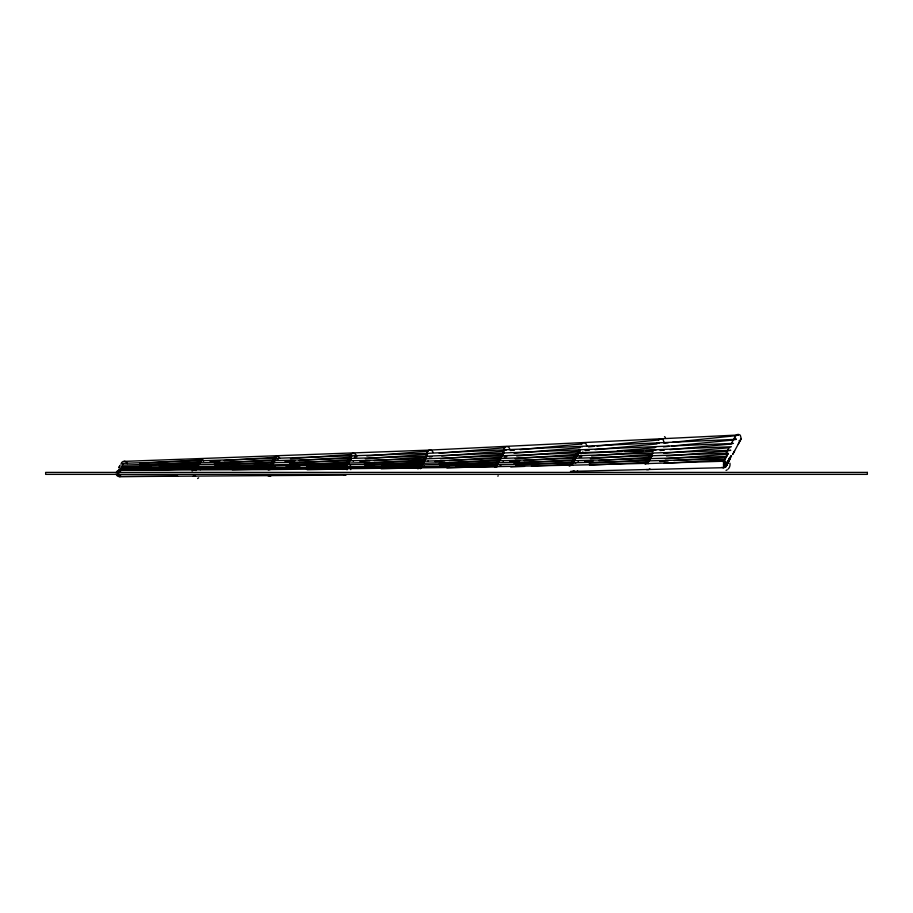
<?xml version="1.0" encoding="UTF-8"?>
<svg xmlns="http://www.w3.org/2000/svg" width="913" height="913" viewBox="0 0 913 913"><rect width="100%" height="100%" fill="white"/><g stroke="black" fill="none" stroke-linecap="round" stroke-linejoin="round"><path stroke-width="1.37" d="M119.42 475.034L119.66 476.46L177.624 476.13M119.375 474.532L119.352 476.609L346.061 475.102M119.306 472.455L119.42 470.012L420.882 466.669L725.413 458.908L727.798 453.293L422.685 463.325L120.025 468.894L120.06 471.77M119.694 475.696L119.694 475.148M724.899 463.564L724.979 465.242L725.618 465.242L724.99 465.31L726.451 462.457M124.122 461.373L429.84 450.086L738.012 435.01M119.375 476.004L120.048 476.54A3.23 3.23 0 0 0 120.927 476.198M570.454 471.382L723.689 467.684L723.507 461.236L727.912 453.373M123.038 464.489L123.072 463.325L428.106 453.293L735.661 439.336M122.057 466.292L122.08 465.128L426.519 456.215L733.47 443.376M581.581 446.605L582.232 446.879M656.504 446.605L656.63 446.697M731.416 446.742L425.093 458.862L121.246 466.669M729.544 450.623L730.777 450.28L423.815 461.236L196.112 466.669L195.222 468.403L197.573 465.185L196.067 465.265L197.573 465.185L196.386 465.242L197.585 465.425L196.98 465.961M654.61 450.223L655.854 450.28L646.096 450.577M350.82 454.446A3.23 3.23 0 0 1 352.372 453.43L353.183 453.43A3.23 3.23 0 0 1 356.447 455.77M652.875 453.293L652.909 453.59M349.223 457.379L351.631 456.523M726.269 457.036L726.851 456.26L726.212 456.751M197.448 460.825A3.23 3.23 0 0 1 197.938 460.026L200.324 458.862L202.629 459.741L201.568 459.068M351.106 456.317L350.158 458.999L347.785 460.026M505.425 450.36L504.296 450.177L506.007 450.28L504.763 450.086L500.004 458.999L498.327 459.399M648.607 461.533L652.202 454.754L649.851 458.999L648.184 459.399M349.656 458.965L350.797 458.908L349.519 461.27L348.367 461.339L350.797 458.908L351.596 456.215M417.926 468.905A3.23 3.23 0 0 1 418.964 468.186L421.521 466.714L427.432 454.754L423.837 461.533M503.656 453.567L502.549 453.384L503.668 453.327L498.726 461.373L497.071 461.807M572.554 463.621L580.326 450.12L573.649 461.373L571.995 461.807M347.75 463.462L350.797 458.908M502.07 456.5L500.952 456.317L502.082 456.26L497.596 463.462L495.2 464.489M576.365 456.352L577.005 456.26L572.519 463.462L570.123 464.489M270.476 468.951L269.837 468.997L276.673 456.215A3.23 3.23 0 0 1 278.99 457.082L279.743 458.315M346.803 465.436L348.971 461.316M420.003 466.805L421.509 466.954L419.158 467.205L421.521 466.714L422.685 463.325L427.158 456.26L424.157 457.379M495.166 466.737L500.644 458.908L499.502 458.965M196.101 466.805L196.74 466.954M270.145 468.403L271.663 466.714L269.312 467.205L271.663 466.714L276.673 456.215L274.299 457.379A3.23 3.23 0 0 0 273.82 458.178M726.246 456.523L345.981 466.965M195.439 468.061L196.067 468.209L175.513 468.814M346.586 466.954L270.362 467.924L271.013 468.209L270.396 468.746M345.308 468.221L343.55 468.46L345.285 467.924L344.715 468.038M270.978 468.905L270.362 467.924L268.627 468.46L271.001 467.97L119.649 469.59L119.671 471.667L119.032 471.074L119.649 470.195M495.827 466.965L269.483 469.59L119.341 470.172L117.549 470.697L116.35 472.249M421.726 465.436L422.342 465.185L419.991 465.664L420.847 465.265M496.649 465.436L499.365 461.27L498.213 461.339M347.785 463.621L349.519 461.27M422.708 463.621L423.815 461.236L424.442 461.522M497.631 463.621L498.236 463.37L494.914 465.664L495.77 465.265M734.611 450.908L732.705 454.4L741.219 438.674L740.329 435.296A3.23 3.23 0 0 0 738.001 434.474L737.248 434.611A3.23 3.23 28.6 0 0 735.695 435.638M273.991 461.533L274.596 461.27L271.572 462.389M498.76 461.533L499.365 461.27M573.684 461.533L574.288 461.27L571.549 465.128L569.278 466.132M723.53 461.533L726.212 456.215M722.012 467.273A3.23 3.23 0 0 0 722.891 467.616C725.367 468.255 727.627 465.459 726.543 463.142L731.062 455.77L728.038 461.362L727.832 460.768M200.324 458.862L197.493 464.226L200.324 458.862L200.951 459.148L200.324 459.399M651.289 456.352L651.928 456.26L649.862 458.862L649.211 461.27L646.187 462.389M425.116 459.171L425.72 459.148M500.039 459.171L500.644 458.908M426.554 456.523L427.158 456.26M501.477 456.523L502.082 456.26M576.4 456.523L577.005 456.26M651.323 456.523L651.928 456.26M728.038 461.362L729.27 458.109L729.476 458.703M428.129 453.59L426.451 453.818L427.295 453.43M577.975 453.59L578.591 453.327L575.589 454.446M579.721 450.383L580.326 450.12L577.952 453.293M729.818 459.136L730.297 458.714L725.458 467.102L731.575 455.918M580.28 456.797L581.01 455.165L581.216 455.77M726.611 465.596L728.072 462.435L726.6 465.516M577.324 471.405L577.587 470.834M738.229 444.186L741.219 438.674M199.262 464.751L200.849 461.727L201.351 462.115M192.05 470.971L195.553 468.951L194.024 469.031L194.926 468.894L194.572 469.761M196.991 468.94L197.744 468.837M346.837 468.94L347.591 468.837M650.49 459.148L649.862 458.862L647.454 463.325L646.21 463.599A3.23 3.23 0 0 0 645.183 464.329M119.101 467.102L120.094 465.288M118.758 467.833L119.592 466.292M725.538 454.183L726.702 452.049M727.33 450.885L728.597 448.557M731.747 442.782L732.854 440.762M733.436 439.678L735.205 436.437A3.23 3.23 28.6 0 0 734.965 437.35M726.44 462.663L724.99 465.31L724.865 460.403M270.145 475.993L271.138 475.102L268.89 476.004A3.23 3.23 0 0 1 267.235 475.125M268.947 469.031L268.228 469.853L270.111 469.647M270.99 465.265L270.145 465.664L273.466 463.37L273.968 461.236L275.874 458.908L274.733 458.965M421.167 465.242L423.312 463.37L420.277 464.489M736.312 439.062L735.718 439.621L735.661 438.799M272.884 464.146L273.489 463.61L272.839 463.325L270.431 464.489M728.22 462.069L728.688 461.647L726.759 464.717M271.903 465.961L272.508 465.425L271.309 465.242M195.473 468.746L196.09 468.209M420.242 468.746L420.859 468.209L420.322 466.783M649.873 468.78L648.835 469.51M347.339 464.226L348.389 463.37L345.354 464.489M577.336 451.239L579.687 450.086M425.743 454.446L426.485 453.864M197.938 460.026L198.635 459.399M274.299 457.379L275.041 456.785M272.861 460.026L273.592 459.433M422.708 460.026L424.26 458.999M574.003 457.379L576.365 456.215M648.926 457.379L651.289 456.215M195.508 464.489L196.204 463.861M346.495 462.389L348.047 461.373L347.191 461.761M421.418 462.389L423.815 461.236M198.669 477.819L197.619 478.526M727.182 469.83L726.063 470.435M119.375 471.804L118.747 472.169L119.375 472.683L119.42 470.012M421.829 463.462L420.973 463.861M496.752 463.462L495.896 463.861M425.709 456.352L424.853 456.751M577.142 453.43L576.297 453.818M119.409 470.378L120.025 470.058M738.982 440.831L740.123 440.283M422.114 461.761L422.97 461.373M578.043 450.623L578.899 450.223M649.622 456.751L650.478 456.352M573.261 459.399L575.03 458.942M497.733 476.084L498.338 475.867M646.21 463.599L723.507 461.236A3.23 3.23 0 0 1 726.543 463.142M418.964 468.186L421.452 468.152L420.847 467.97M195.542 469.191L194.903 469.373L195.542 469.875M196.112 466.669L120.562 467.924L120.55 469.088M347.066 469.818A3.23 3.23 0 0 0 345.399 468.951L343.528 469.156A3.23 3.23 0 0 0 342.968 469.465M573.136 461.339L574.288 461.27M270.476 466.783L271.663 466.954M269.472 468.061L270.362 467.924M346.78 465.128L347.408 465.425M497.071 463.427L498.236 463.37M571.995 463.427L573.159 463.37M195.587 476.221L193.122 476.232M722.662 461.373L723.587 461.316L723.507 462.4M270.157 466.805L271.035 466.669M345.08 466.805L345.959 466.669M275.235 458.999L275.897 459.148M570.91 465.208L647.454 463.325A3.23 3.23 0 0 1 648.698 463.542M648.241 469.704L646.381 469.567M344.133 468.962L344.772 468.894M663.945 443.239L668.122 442.805M672.31 442.36L736.437 435.615M571.686 471.587L572.314 471.519A3.23 3.23 0 0 0 573.946 470.606M588.474 446.902L594.123 446.343M596.954 446.058L659.152 439.929M663.397 446.902L669.046 446.343M671.877 446.058L734.075 439.929M510.219 450.554L514.441 450.166M520.079 449.653L582.038 443.958M585.142 450.554L589.364 450.166M595.002 449.653L656.961 443.958M660.065 450.554L664.287 450.166M669.925 449.653L731.884 443.958M439.21 453.316L505.083 447.712M514.133 453.316L580.006 447.712M617.268 450.919L654.929 447.712M663.911 453.327L729.841 447.712M354.21 456.991L357.006 456.774M366.786 455.998L428.265 451.182M429.133 456.991L431.929 456.774M441.709 455.998L503.189 451.182M504.067 456.991L506.875 456.762M516.712 455.998L578.123 451.182M269.495 475.799L270.134 475.753M578.979 456.991L581.775 456.774M591.556 455.998L653.035 451.182M666.479 455.998L727.958 451.182M290.448 458.748L351.619 454.377M365.371 458.748L426.542 454.377M440.294 458.748L501.465 454.377M515.217 458.748L576.388 454.377M590.334 458.737L651.277 454.377M665.257 458.737L726.2 454.377M199.114 461.316L198.52 461.339L199.662 461.522M424.442 461.27L423.29 461.339M210.138 461.499L220.022 460.86M224.256 460.586L275.075 457.299M285.061 461.499L294.945 460.86M299.179 460.586L349.999 457.299M359.984 461.499L369.868 460.86M374.102 460.586L424.922 457.299M434.908 461.499L444.791 460.86M449.025 460.586L499.845 457.299M509.831 461.499L519.714 460.86M523.948 460.586L574.768 457.299M584.754 461.499L593.222 460.951M598.871 460.586L649.691 457.299M659.677 461.499L668.145 460.951M673.794 460.586L724.614 457.299M198.543 463.37L198.566 463.61M214.384 463.348L273.626 459.935M514.076 463.348L573.318 459.935M663.911 463.348L723.164 459.935M139.655 463.336L198.726 459.935M289.512 463.336L348.572 459.935M364.435 463.336L423.495 459.935M439.358 463.336L498.418 459.935M589.205 463.336L648.264 459.935M658.57 443.147L659.197 443.113M140.009 465.208L197.448 462.298M214.943 465.208L272.371 462.298M289.866 465.208L347.294 462.298M364.789 465.208L422.217 462.298M439.712 465.208L497.14 462.298M515.799 465.139L572.04 462.298M589.547 465.208L646.986 462.298M271.914 465.208L272.508 465.425M159.57 465.961L196.306 464.375M211.542 466.977L225.751 466.36M231.434 466.109L271.218 464.375M285.986 466.988L299.772 466.383M306.654 466.087L346.153 464.375M360.909 466.988L374.695 466.383M381.577 466.087L421.076 464.375M436.311 466.977L449.093 466.417M456.203 466.109L495.987 464.375M570.922 464.375L531.423 466.087M510.744 466.988L524.53 466.383M577.952 453.43L621.958 451.581M624.8 451.467L643.254 450.691M271.081 466.737L271.663 466.714M346.586 466.714L345.399 466.783M222.121 467.935L270.248 466.178M297.045 467.935L345.171 466.178M372.127 467.913L420.094 466.178M446.879 467.935L495.017 466.178M158.736 467.49L195.325 466.178M271.001 467.97L269.792 468.038M156.431 468.814L194.492 467.696M231.354 468.814L269.415 467.696M306.277 468.814L344.338 467.696M381.2 468.814L419.261 467.696M157.538 469.727L193.83 468.94M232.244 469.75L268.753 468.94M307.156 469.75L343.676 468.94M129.669 467.011L150.691 466.589M175.912 466.087L195.53 465.698M572.793 465.356A3.23 3.23 0 0 0 571.549 465.128L495.805 466.669L497.265 465.185L496.09 465.242M120.573 468.837L123.369 468.392M152.711 467.913L158.303 467.821M120.048 472.101L120.037 469.419L125.732 469.35M166.976 468.826L195.428 468.46M118.793 470.606L119.443 471.268M422.148 463.427L423.312 463.61M272.302 463.427L273.489 463.61M648.059 461.339L649.211 461.522M273.444 461.339L274.585 461.522M725.413 458.908L724.785 459.399M574.425 458.965L575.567 459.148M426.029 456.317L427.147 456.5M194.56 469.59L195.188 469.647M119.443 472.089L118.804 471.485L119.42 470.184L120.276 470.286A3.23 3.23 0 0 1 121.132 470.686M343.596 475.125L344.829 475.342M194.343 470.012L196.135 470.549M119.352 476.609L118.108 476.369A3.23 3.23 0 0 1 116.179 474.018M119.66 476.46L119.318 475.536M647.522 463.405L648.104 463.61M573.501 462.183L574.094 462.389M422.126 464.968L422.73 465.185M272.279 464.968L272.884 465.185M571.606 465.208L572.2 465.425M725.413 459.148L724.785 458.862L724.831 459.684M500.016 458.862L500.644 459.148M350.17 458.862L350.797 459.148M573.661 461.236L574.288 461.522M498.738 461.236L499.365 461.522M348.892 461.236L349.508 461.522M572.531 463.325L573.159 463.61M497.608 463.325L498.236 463.61M496.626 465.128L497.254 465.425M421.703 465.128L422.331 465.425M196.934 465.128L197.562 465.425M574.665 462.663L575.715 463.37M277.096 458.76L278.157 459.467M664.493 436.654L665.474 437.453M348.389 466.748L349.371 467.559M499.959 464.9L500.86 465.801M424.351 466.155L425.253 467.045M350.501 469.077L350.775 469.659M582.756 451.946L582.962 452.551M577.986 460.768L578.191 461.362M503.063 460.768L503.268 461.362M428.14 460.768L428.345 461.362M353.217 460.768L353.411 461.362M119.341 470.172L119.42 471.439M509.956 449.447L508.975 447.438A3.23 3.23 0 0 0 506.658 446.605L505.87 446.731A3.23 3.23 0 0 0 503.828 448.557M723.678 467.616L723.553 464.112M738.001 434.474L738.069 435.296M123.084 463.542L123.095 464.215M727.855 454.115L727.798 453.293L727.821 454.457M664.093 442.303L663.066 439.621A3.23 3.23 0 0 0 660.727 438.799L659.973 438.936A3.23 3.23 28.5 0 0 658.421 439.952M586.968 446.354L585.941 443.672A3.23 3.23 0 0 0 583.612 442.839L582.848 442.976A3.23 3.23 0 0 0 581.296 444.003M119.649 469.59L119.66 471.017M120.025 475.433A2.26 1.609 89.6 0 1 117.8 474.018M117.788 472.74A2.26 1.609 89.6 0 1 120.002 471.325M120.105 475.296A2.26 1.609 89.2 0 1 118.074 474.463M117.868 472.603A2.26 1.609 89.2 0 1 120.071 471.188M118.998 474.886A2.26 1.609 88.7 0 1 118.61 474.532M118.097 472.181A2.26 1.609 88.7 0 1 119.854 470.583M118.496 472.763A2.26 1.609 88.3 0 1 120.219 469.887M119.238 472.375A2.26 1.598 87.9 0 1 119.192 469.933M120.995 464.112A3.23 3.23 0 0 1 127.329 463.644M202.127 459.353A3.23 3.23 0 0 1 203.565 461.362M271.789 475.091A3.23 3.23 0 0 1 270.75 475.799M426.77 452.951A3.23 3.23 0 0 1 429.053 450.223L429.84 450.086A3.23 3.23 0 0 1 433.116 452.551M494.561 466.931A3.23 3.23 0 0 1 497.049 466.885M726.428 462.731A2.26 1.586 86.7 0 1 724.283 464.146M198.669 467.833A6.459 6.459 0 0 1 200.267 469.773M274.003 465.778A6.459 6.459 0 0 1 275.406 467.045M347.887 463.713A6.459 6.459 0 0 1 350.581 465.322M729.932 463.199A6.459 6.459 0 0 1 728.163 469.031M271.983 463.462L271.161 463.907L271.983 463.462M346.906 463.462L346.084 463.907L346.906 463.462M273.124 461.373L272.302 461.807L273.124 461.373M647.739 461.373L646.918 461.807L647.739 461.373M350.786 456.352L349.964 456.785L350.786 456.352M575.555 456.352L574.734 456.785L575.555 456.352M345.924 465.265L345.068 465.664L345.924 465.265M274.414 458.999L273.558 459.399L274.414 458.999M503.965 450.223L503.12 450.623L503.965 450.223M653.822 450.223L652.966 450.623L653.822 450.223M652.065 453.43L651.22 453.818L652.065 453.43M580.794 446.731L579.938 447.13L580.794 446.731M655.717 446.731L654.861 447.13L655.717 446.731M657.771 442.976L656.915 443.376L657.771 442.976M867.35 472.398L45.65 472.398L45.65 474.361L867.35 474.361L867.35 472.398M119.01 472.124L118.37 471.37L118.918 472.135M732.808 452.551L732.808 452.551M508.039 452.551L508.039 452.551"/></g></svg>
